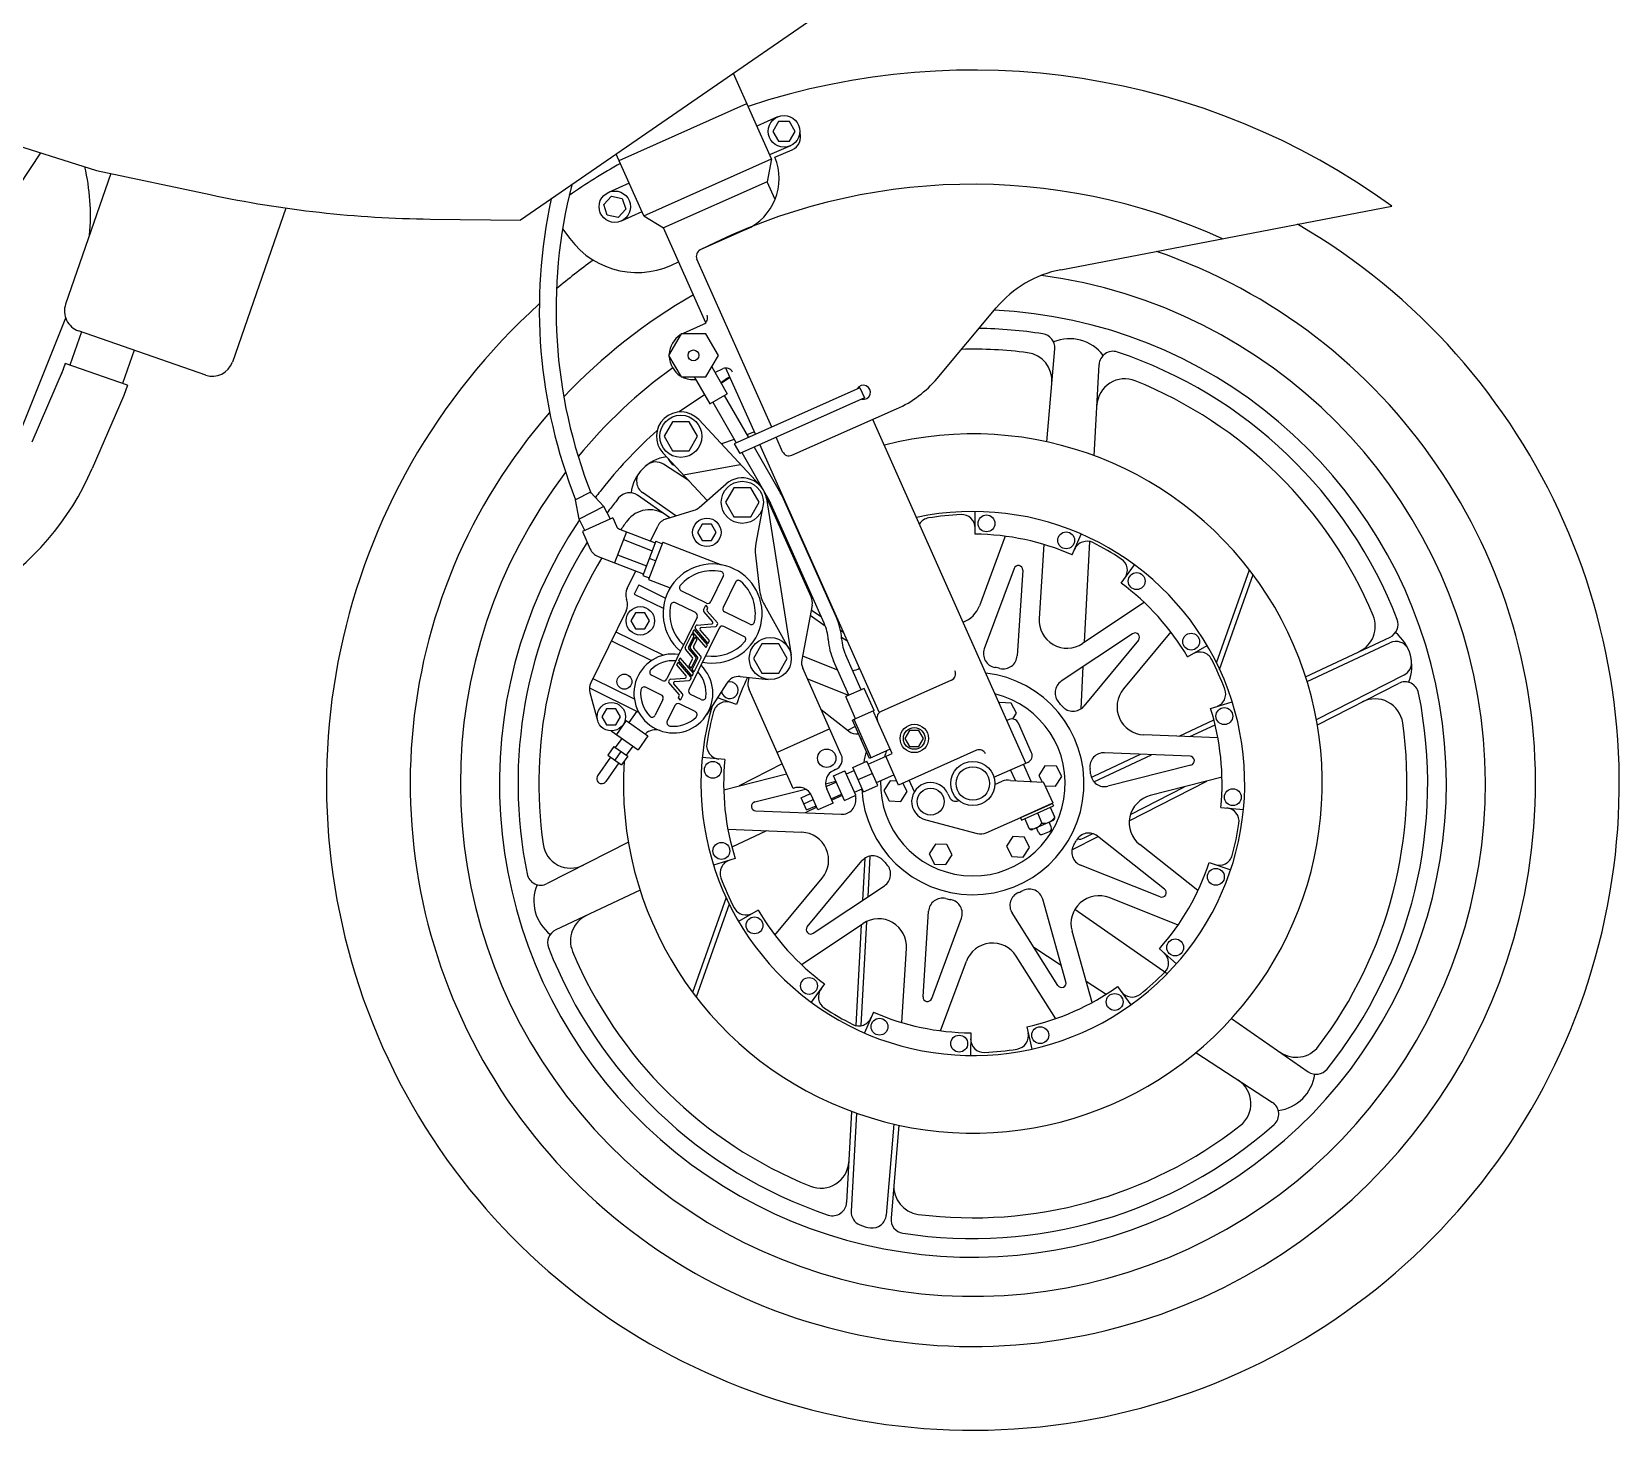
# Model space of a CAD drawing. Extents: x 9.5 to 89.6, y 8.4 to 52.1.
# Drawn here: x 61.2 to 89.59, y 8.4 to 33.4 of the extents above; entities that cross this region are included whole.
import ezdxf

# ---------------------------------------------------------------- set-up
doc = ezdxf.new("R2010")
doc.units = 0
doc.layers.get('0').update_dxf_attribs({"linetype": 'CONTINUOUS'})
for name, color, linetype in [('EXHAUST', 112, 'CONTINUOUS'), ('FAIRING', 1, 'CONTINUOUS'), ('FCALIPER', 7, 'CONTINUOUS'), ('FEND', 7, 'CONTINUOUS'), ('FENDER', 1, 'CONTINUOUS'), ('FRAME', 40, 'CONTINUOUS'), ('FROTOR', 7, 'CONTINUOUS'), ('FWHEEL', 7, 'CONTINUOUS'), ('RADIATOR', 132, 'CONTINUOUS')]:
    doc.layers.add(name, color=color, linetype=linetype)

# ---------------------------------------------------------------- blocks, each defined once
blk = doc.blocks.new('HEXHEAD', base_point=(56.218353, 0.216166))
for p, q in [((55.885019, 0.793517), (55.551686, 0.216166)), ((56.551686, 0.793517), (55.885019, 0.793517)), ((56.885019, 0.216166), (56.551686, 0.793517)), ((55.551686, 0.216166), (55.885019, -0.361184)), ((56.551686, -0.361184), (56.885019, 0.216166)), ((55.885019, -0.361184), (56.551686, -0.361184))]:
    blk.add_line(p, q)

msp = doc.modelspace()

# ---------------------------------------------------------------- linework, layer by layer
at = {"layer": 'EXHAUST'}
msp.add_line((61.801873, 28.282981), (58.280401, 19.514674), dxfattribs=at)
msp.add_arc((58.496498, 30.114966), 3.75, 354.684231, 13.462622, dxfattribs=at)
at = {"layer": 'FAIRING'}
for p, q in [((77.931982, 35.540975), (69.940317, 30.03481)), ((54.566866, 33.385979), (62.354291, 30.921278)), ((62.354291, 30.921278), (64.388424, 30.488846)), ((68.323181, 30.052929), (69.940317, 30.03481))]:
    msp.add_line(p, q, dxfattribs=at)
msp.add_arc((68.547245, 50.051673), 20, 257.99828, 269.358089, dxfattribs=at)
at = {"layer": 'FCALIPER'}
for p, q in [((72.655385, 26.428924), (72.505385, 26.169116)), ((72.955385, 26.428924), (72.655385, 26.428924)), ((73.105385, 26.169116), (72.955385, 26.428924)), ((73.12461, 26.466593), (74.224291, 25.286515)), ((72.505385, 26.169116), (72.655385, 25.909309)), ((72.955385, 25.909309), (73.105385, 26.169116)), ((72.486161, 25.87164), (73.278069, 25.021836)), ((72.655385, 25.909309), (72.955385, 25.909309)), ((72.851524, 25.479565), (73.869518, 25.667226)), ((73.135019, 24.897349), (73.61862, 25.318196)), ((73.755067, 25.248846), (73.605067, 24.989039)), ((73.605067, 24.989039), (73.755067, 24.729231)), ((74.055067, 25.248846), (73.755067, 25.248846)), ((74.205067, 24.989039), (74.055067, 25.248846)), ((74.055067, 24.729231), (74.205067, 24.989039)), ((75.136372, 23.298871), (74.304652, 25.166945)), ((74.336104, 25.056889), (74.77705, 22.255668)), ((72.544265, 24.693233), (73.044365, 24.846975)), ((73.755067, 24.729231), (74.055067, 24.729231)), ((74.274664, 24.918096), (74.148434, 24.260457)), ((72.262101, 24.297135), (72.393307, 24.564431)), ((72.485887, 24.275328), (72.229797, 23.609673)), ((72.485887, 24.275328), (73.53516, 23.871652)), ((74.140759, 24.046039), (74.215339, 23.417382)), ((71.845818, 23.449077), (71.999665, 23.762497)), ((72.229797, 23.609673), (72.615945, 23.461115)), ((73.565438, 23.66647), (73.344261, 23.215344)), ((72.05222, 23.51117), (71.972982, 23.349549)), ((71.972982, 23.349549), (72.492023, 23.095075)), ((72.05222, 23.51117), (72.530955, 23.276457)), ((73.263975, 23.187884), (72.812849, 23.40906)), ((73.780932, 23.560818), (73.559755, 23.109693)), ((71.826789, 23.051366), (71.195198, 21.763133)), ((71.839636, 23.24003), (71.832919, 23.260307)), ((73.068487, 23.016434), (72.707197, 23.193566)), ((74.038342, 22.808229), (73.587216, 23.029406)), ((74.299352, 23.158467), (74.733838, 22.380686)), ((75.153659, 23.150875), (74.96897, 22.171139)), ((73.095948, 22.936148), (72.553807, 21.830362)), ((73.492734, 22.741612), (72.950593, 21.635827)), ((73.93269, 22.592735), (73.573021, 22.769073)), ((71.563232, 22.513798), (72.283221, 22.160804)), ((71.642471, 22.675419), (72.498211, 22.255869)), ((72.47352, 21.802902), (72.281422, 21.897083)), ((73.864177, 21.872146), (74.36849, 21.822605)), ((75.67574, 20.474539), (74.986256, 22.023144)), ((71.170234, 21.669834), (72.050106, 21.238453)), ((71.178649, 21.586687), (71.316016, 21.088005)), ((71.232721, 21.839667), (71.972814, 21.476817)), ((72.457704, 21.543363), (72.17577, 21.681589)), ((73.629151, 21.758079), (73.266649, 21.191504)), ((74.020818, 21.856759), (74.008237, 21.790021)), ((74.81368, 19.871798), (74.025524, 21.642025)), ((72.485165, 21.463077), (72.346939, 21.181143)), ((72.700659, 21.357425), (72.562433, 21.075491)), ((73.062879, 21.24666), (72.780945, 21.384886)), ((73.168531, 21.462154), (72.978054, 21.55554)), ((71.828754, 21.088706), (71.652099, 20.836082)), ((71.828754, 21.088706), (72.217435, 20.816909)), ((72.01777, 21.254307), (71.877925, 21.054322)), ((71.558653, 20.901427), (72.04078, 20.564285)), ((72.217435, 20.816909), (72.04078, 20.564285)), ((76.156153, 20.308126), (76.584097, 20.498659)), ((75.535478, 20.097462), (75.741608, 20.189237)), ((75.574378, 20.210482), (75.541032, 20.195636)), ((75.936842, 19.750735), (75.741608, 20.189237)), ((75.766012, 20.134424), (75.903369, 20.195579)), ((75.878965, 20.250392), (76.131749, 20.362939)), ((76.074199, 19.81189), (75.878965, 20.250392)), ((76.326983, 19.924437), (76.131749, 20.362939)), ((75.40035, 19.905943), (75.584287, 19.987836)), ((75.730712, 19.65896), (75.535478, 20.097462)), ((75.976582, 20.031141), (76.229366, 20.143688)), ((76.074199, 19.81189), (76.326983, 19.924437)), ((76.302578, 19.97925), (76.616329, 20.11894)), ((74.957001, 19.708551), (75.123099, 19.782502)), ((75.054617, 19.4893), (74.957001, 19.708551)), ((75.005809, 19.598925), (75.175243, 19.674362)), ((75.257009, 19.490714), (75.14375, 19.745096)), ((75.527588, 19.611184), (75.257009, 19.490714)), ((75.527588, 19.611184), (75.41433, 19.865566)), ((75.494631, 19.685206), (75.681904, 19.768586)), ((75.730712, 19.65896), (75.936842, 19.750735)), ((75.912437, 19.805548), (76.049795, 19.866703)), ((75.054617, 19.4893), (75.224051, 19.564737))]:
    msp.add_line(p, q, dxfattribs=at)
at = {"layer": 'FCALIPER', "color": 8}
for p, q in [((71.189282, 25.17105), (70.921832, 25.035142)), ((70.985129, 24.689844), (70.921832, 25.035142)), ((71.430878, 24.916357), (71.189282, 25.17105)), ((71.430878, 24.916357), (70.985129, 24.689844)), ((71.588371, 24.708425), (71.046261, 24.467546)), ((71.546088, 24.689637), (71.430878, 24.916357)), ((71.588371, 24.708425), (71.653067, 24.562825)), ((71.088545, 24.486334), (70.985129, 24.689844)), ((71.046261, 24.467546), (71.185503, 24.154176)), ((71.833488, 24.462031), (71.620486, 23.908374)), ((71.708545, 24.510099), (72.34748, 24.264288)), ((73.187684, 24.595893), (73.10435, 24.451556)), ((73.10435, 24.451556), (73.187684, 24.307218)), ((73.35435, 24.595893), (73.187684, 24.595893)), ((73.437684, 24.451556), (73.35435, 24.595893)), ((73.35435, 24.307218), (73.437684, 24.451556)), ((71.779629, 24.322034), (72.293621, 24.124291)), ((72.358252, 24.292288), (72.123706, 23.682632)), ((72.358252, 24.292288), (72.475115, 24.247328)), ((73.187684, 24.307218), (73.35435, 24.307218)), ((71.324199, 24.022361), (72.134478, 23.710632)), ((71.674345, 24.048371), (72.188337, 23.850629)), ((72.240979, 23.98746), (72.357842, 23.942501)), ((72.123706, 23.682632), (72.240569, 23.637673)), ((71.996693, 23.014847), (71.91336, 22.870509)), ((72.16336, 23.014847), (71.996693, 23.014847)), ((72.246693, 22.870509), (72.16336, 23.014847)), ((73.213113, 23.064542), (73.254511, 23.148978)), ((73.372852, 22.85625), (73.216734, 23.036594)), ((73.290815, 23.107041), (73.254511, 23.148978)), ((73.273835, 23.072409), (73.290815, 23.107041)), ((73.458639, 22.835163), (73.277456, 23.044461)), ((71.91336, 22.870509), (71.996693, 22.726172)), ((71.996693, 22.726172), (72.16336, 22.726172)), ((72.16336, 22.726172), (72.246693, 22.870509)), ((73.018499, 22.667606), (73.042918, 22.71741)), ((73.282523, 22.440623), (73.042918, 22.71741)), ((73.063536, 22.759464), (73.074063, 22.780935)), ((73.295703, 22.467505), (73.067157, 22.731516)), ((73.095135, 22.795159), (73.355402, 22.814078)), ((73.170394, 22.7526), (73.430661, 22.77152)), ((73.451733, 22.785744), (73.46226, 22.807215)), ((72.883028, 22.391298), (73.005319, 22.640724)), ((72.94375, 22.399165), (73.041623, 22.598787)), ((72.974111, 22.403098), (73.059775, 22.577818)), ((73.041623, 22.598787), (73.005319, 22.640724)), ((73.258105, 22.390819), (73.018499, 22.667606)), ((73.034834, 22.410965), (73.096079, 22.535881)), ((73.096079, 22.535881), (73.059775, 22.577818)), ((73.320122, 22.517309), (73.152943, 22.710429)), ((73.258105, 22.390819), (73.282523, 22.440623)), ((73.295703, 22.467505), (73.320122, 22.517309)), ((72.769307, 22.159352), (72.793725, 22.209156)), ((73.008913, 21.882565), (72.769307, 22.159352)), ((73.033331, 21.932369), (72.793725, 22.209156)), ((73.013376, 22.216958), (72.886648, 22.36335)), ((73.074098, 22.224825), (72.947371, 22.371217)), ((72.955751, 22.064095), (73.016996, 22.18901)), ((73.104459, 22.228758), (72.977732, 22.37515)), ((72.992055, 22.022157), (73.077719, 22.196877)), ((73.010207, 22.001188), (73.10808, 22.200811)), ((73.165182, 22.236625), (73.038454, 22.383017)), ((73.046511, 21.959251), (73.168802, 22.208677)), ((72.731708, 22.082666), (72.756127, 22.13247)), ((72.898887, 21.889546), (72.731708, 22.082666)), ((72.984673, 21.868459), (72.756127, 22.13247)), ((72.992055, 22.022157), (72.955751, 22.064095)), ((73.008913, 21.882565), (73.033331, 21.932369)), ((73.046511, 21.959251), (73.010207, 22.001188)), ((72.58957, 21.79276), (72.600097, 21.814232)), ((72.774374, 21.555514), (72.593191, 21.764813)), ((72.621169, 21.828455), (72.881436, 21.847375)), ((72.835096, 21.563381), (72.678978, 21.743726)), ((72.696428, 21.785897), (72.956695, 21.804817)), ((72.977767, 21.81904), (72.988294, 21.840512)), ((71.47762, 21.299814), (71.394286, 21.155476)), ((71.644286, 21.299814), (71.47762, 21.299814)), ((71.72762, 21.155476), (71.644286, 21.299814)), ((72.761015, 21.492935), (72.777995, 21.527567)), ((72.797319, 21.450997), (72.761015, 21.492935)), ((72.797319, 21.450997), (72.838717, 21.535433)), ((71.394286, 21.155476), (71.47762, 21.011138)), ((71.644286, 21.011138), (71.72762, 21.155476)), ((71.47762, 21.011138), (71.644286, 21.011138)), ((71.748099, 20.768951), (71.633485, 20.60505)), ((71.6089, 20.622242), (71.499822, 20.466255)), ((71.499822, 20.466255), (71.745675, 20.294335)), ((71.6089, 20.622242), (71.854753, 20.450322)), ((71.731827, 20.536282), (71.622749, 20.380295)), ((71.854753, 20.450322), (71.745675, 20.294335)), ((71.944781, 20.631415), (71.830168, 20.467514)), ((71.548993, 20.431871), (71.317535, 20.100877)), ((71.696504, 20.328719), (71.465047, 19.997726))]:
    msp.add_line(p, q, dxfattribs=at)
msp.add_circle((72.805385, 26.169116), 0.376345, dxfattribs=at)
at = {"layer": 'FCALIPER'}
for centre, radius in [((73.905067, 24.989039), 0.376345), ((73.271017, 24.451556), 0.254059), ((72.080026, 22.870509), 0.254059), ((74.405283, 22.197147), 0.376345), ((71.795613, 21.78277), 0.134142), ((71.560953, 21.155476), 0.254059), ((75.415169, 20.412886), 0.164649)]:
    msp.add_circle(centre, radius, dxfattribs=at)
at = {"layer": 'FCALIPER', "color": 8}
for centre, radius, start, end in [((79.529723, 28.437072), 8.95575, 165.592215, 201.56446), ((79.529723, 28.437072), 9.25575, 167.683221, 201.56446), ((71.744451, 24.60343), 0.1, 203.957313, 248.957313), ((71.413965, 24.25569), 0.25, 203.957313, 248.957313), ((73.236036, 23.053303), 0.025529, 153.881713, 220.881713), ((73.296758, 23.06117), 0.025529, 153.881713, 220.881713), ((73.086459, 22.748225), 0.025529, 153.881713, 220.881713), ((73.096986, 22.769696), 0.025529, 94.157738, 153.881713), ((73.172245, 22.727138), 0.025529, 94.157738, 220.881713), ((73.353551, 22.839541), 0.025529, 274.157738, 40.881713), ((73.42881, 22.796982), 0.025529, 274.157738, 333.881713), ((73.439337, 22.818454), 0.025529, 333.881713, 40.881713), ((72.90595, 22.380059), 0.025529, 153.881713, 220.881713), ((72.966673, 22.387926), 0.025529, 153.881713, 220.881713), ((72.997034, 22.391859), 0.025529, 153.881713, 220.881713), ((72.994074, 22.200249), 0.025529, 333.881713, 40.881713), ((73.057756, 22.399726), 0.025529, 153.881713, 220.881713), ((73.054796, 22.208116), 0.025529, 333.881713, 40.881713), ((73.085157, 22.212049), 0.025529, 333.881713, 40.881713), ((73.14588, 22.219916), 0.025529, 333.881713, 40.881713), ((72.879585, 21.872837), 0.025529, 274.157738, 40.881713), ((72.965371, 21.85175), 0.025529, 333.881713, 40.881713), ((72.612493, 21.781522), 0.025529, 153.881713, 220.881713), ((72.62302, 21.802993), 0.025529, 94.157738, 153.881713), ((72.698279, 21.760435), 0.025529, 94.157738, 220.881713), ((72.954844, 21.830279), 0.025529, 274.157738, 333.881713), ((72.755072, 21.538805), 0.025529, 333.881713, 40.881713), ((72.815795, 21.546672), 0.025529, 333.881713, 40.881713), ((71.391291, 20.049301), 0.09, 145.035553, 325.036031)]:
    msp.add_arc(centre, radius, start, end, dxfattribs=at)
at = {"layer": 'FCALIPER'}
for centre, radius, start, end in [((72.805385, 26.169116), 0.436345, 42.980281, 222.980281), ((73.905067, 24.989039), 0.436345, 8.945639, 131.031132), ((72.970902, 25.085937), 0.25, 287.088564, 311.031011), ((72.617728, 24.45427), 0.25, 107.088564, 153.855164), ((74.835884, 24.128504), 0.7, 169.134509, 186.765617), ((73.37277, 23.000898), 0.885767, 258.387606, 229.497673), ((73.37277, 23.000898), 0.765767, 78.658393, 139.106303), ((73.511565, 23.692883), 0.06, 333.882348, 78.658393), ((73.834806, 23.534405), 0.06, 49.106303, 153.882348), ((73.37277, 23.000898), 0.765767, 348.658393, 49.106303), ((72.070239, 23.338917), 0.25, 153.855164, 198.326897), ((72.839262, 23.462934), 0.06, 139.106303, 243.882348), ((74.910465, 23.499848), 0.7, 186.765617, 209.188735), ((74.907986, 23.197187), 0.25, 349.3245, 24), ((71.602316, 23.16142), 0.25, 333.882348, 18.326897), ((73.37277, 23.000898), 0.765767, 168.658393, 227.182302), ((72.680784, 23.139693), 0.06, 63.882348, 168.658393), ((73.042074, 22.962561), 0.06, 333.882348, 63.882348), ((73.290388, 23.241757), 0.06, 243.882348, 333.882348), ((73.613629, 23.08328), 0.06, 153.882348, 243.882348), ((73.546608, 22.715199), 0.06, 63.882348, 153.882348), ((74.064755, 22.862103), 0.06, 243.882348, 348.658393), ((73.37277, 23.000898), 0.765767, 260.723464, 319.106303), ((73.906277, 22.538862), 0.06, 319.106303, 63.882348), ((72.672151, 21.571871), 0.705767, 82.049545, 45.560843), ((72.672151, 21.571871), 0.585767, 85.24239, 133.861827), ((75.214643, 22.124828), 0.25, 169.3245, 204), ((72.307835, 21.950957), 0.06, 133.861827, 243.882348), ((72.672151, 21.571871), 0.585767, 353.902869, 41.626312), ((73.839737, 21.623344), 0.25, 84.389579, 147.388394), ((71.419671, 21.65308), 0.25, 153.882348, 195.400848), ((72.672151, 21.571871), 0.585767, 173.902869, 223.861827), ((72.149357, 21.627715), 0.06, 63.882348, 173.902869), ((72.499933, 21.856775), 0.06, 243.882348, 333.882348), ((73.004467, 21.609414), 0.06, 153.882348, 243.882348), ((74.25391, 21.743709), 0.25, 169.3245, 204), ((72.431291, 21.48949), 0.06, 333.882348, 63.882348), ((72.754532, 21.331012), 0.06, 63.882348, 153.882348), ((73.194944, 21.516027), 0.06, 243.882348, 353.902869), ((72.293066, 21.207556), 0.06, 223.861827, 333.882348), ((72.616307, 21.049078), 0.06, 153.882348, 263.902869), ((72.672151, 21.571871), 0.585767, 263.902869, 313.861827), ((73.036466, 21.192786), 0.06, 313.861827, 63.882348), ((72.348379, 20.672614), 0.25, 70.198916, 135.082308), ((75.493031, 20.393192), 0.2, 294, 24), ((75.642717, 19.96725), 0.25, 114, 204), ((74.915364, 19.643411), 0.25, 24, 114)]:
    msp.add_arc(centre, radius, start, end, dxfattribs=at)
at = {"layer": 'FEND'}
for p, q in [((74.425061, 31.1286), (73.744949, 32.656157)), ((71.700699, 31.101135), (73.984563, 32.117976)), ((74.536659, 31.877181), (74.165371, 31.711873)), ((74.765323, 31.363594), (74.394035, 31.198286)), ((72.141197, 30.111759), (71.650765, 31.213289)), ((72.141197, 30.111759), (74.425061, 31.1286)), ((74.425061, 31.1286), (74.348255, 30.720882)), ((71.881508, 30.695031), (71.51022, 30.529723)), ((74.348255, 30.720882), (72.495585, 29.89602)), ((74.490281, 30.401886), (74.348255, 30.720882)), ((72.110172, 30.181444), (71.738884, 30.016136)), ((72.141197, 30.111759), (72.495585, 29.89602)), ((73.251061, 28.199192), (72.495585, 29.89602)), ((72.855133, 28.012345), (73.210981, 28.170779)), ((72.808582, 28.002281), (72.585582, 27.616034)), ((73.254582, 28.002281), (72.808582, 28.002281)), ((73.477582, 27.616034), (73.254582, 28.002281)), ((72.585582, 27.616034), (72.808582, 27.229787)), ((73.254582, 27.229787), (73.477582, 27.616034)), ((73.41472, 27.311747), (73.563879, 27.378157)), ((74.138953, 26.204955), (73.611813, 27.38893)), ((72.808582, 27.229787), (73.254582, 27.229787)), ((73.687154, 27.219712), (73.529294, 27.112962)), ((73.230309, 26.91078), (72.777489, 26.604568)), ((78.975808, 20.327228), (76.24025, 26.47139)), ((74.120691, 26.245972), (73.987581, 26.197678)), ((73.758479, 26.114558), (73.529931, 26.031639)), ((76.351821, 21.234772), (74.2203, 26.022246)), ((77.644959, 21.810514), (76.386344, 21.250143)), ((76.584097, 20.498659), (76.322993, 21.085108)), ((78.677009, 21.10604), (78.636991, 21.088223)), ((79.079177, 20.51008), (78.842044, 21.042689)), ((75.468827, 20.939272), (74.52542, 20.51924)), ((76.698195, 19.935066), (76.469904, 20.447817)), ((78.090955, 20.555163), (76.698195, 19.935066)), ((78.406546, 20.073776), (79.015826, 20.345045)), ((76.983619, 19.81573), (76.892058, 20.021379)), ((78.422362, 19.943989), (78.550731, 20.001142)), ((78.701803, 20.017829), (79.294589, 19.987992)), ((79.462007, 19.611965), (79.294589, 19.987992)), ((74.81368, 19.871798), (74.81368, 19.871798)), ((77.583712, 19.776613), (77.60942, 19.718873)), ((77.774455, 19.655522), (77.778267, 19.657219)), ((78.268965, 19.081998), (79.462007, 19.611965)), ((77.186908, 19.30994), (78.103639, 19.06862))]:
    msp.add_line(p, q, dxfattribs=at)
at = {"layer": 'FEND', "color": 8}
for p, q in [((74.550991, 31.793592), (74.450991, 31.620387)), ((74.450991, 31.620387), (74.550991, 31.447182)), ((74.750991, 31.793592), (74.550991, 31.793592)), ((74.850991, 31.620387), (74.750991, 31.793592)), ((74.750991, 31.447182), (74.850991, 31.620387)), ((74.550991, 31.447182), (74.750991, 31.447182)), ((71.428922, 30.314512), (71.562748, 30.463141)), ((71.562748, 30.463141), (71.758378, 30.421559)), ((71.758378, 30.421559), (71.820181, 30.231347)), ((71.490726, 30.124301), (71.428922, 30.314512)), ((71.686355, 30.082718), (71.490726, 30.124301)), ((71.820181, 30.231347), (71.686355, 30.082718)), ((73.358359, 27.409534), (73.634789, 26.929927)), ((73.046444, 27.229787), (73.322887, 26.750157)), ((73.322887, 26.750157), (73.634789, 26.929927)), ((73.374871, 26.780119), (73.794714, 26.05169)), ((73.582805, 26.899966), (74.015155, 26.149837)), ((73.895128, 25.87747), (74.381964, 25.032809)), ((74.11557, 25.975617), (74.589898, 25.152656)), ((75.587466, 22.926955), (74.642708, 25.048916)), ((75.368215, 22.829339), (74.423457, 24.951299)), ((75.810344, 21.54127), (75.536126, 22.157173)), ((76.029594, 21.638887), (75.755377, 22.25479)), ((76.084407, 21.663291), (75.755531, 21.516866)), ((76.261024, 21.266604), (76.084407, 21.663291)), ((75.932147, 21.120178), (75.755531, 21.516866)), ((76.261024, 21.266604), (75.875317, 21.094876)), ((76.180369, 20.409717), (75.875317, 21.094876)), ((76.207775, 20.421919), (75.902723, 21.107078)), ((76.322993, 21.085108), (76.245303, 21.259604)), ((76.055249, 20.764498), (76.027843, 20.752296)), ((76.89762, 20.911748), (76.814286, 20.76741)), ((76.814286, 20.76741), (76.89762, 20.623072)), ((77.064286, 20.911748), (76.89762, 20.911748)), ((77.14762, 20.76741), (77.064286, 20.911748)), ((77.064286, 20.623072), (77.14762, 20.76741)), ((76.550355, 20.574445), (76.180369, 20.409717)), ((76.89762, 20.623072), (77.064286, 20.623072)), ((78.78984, 20.013398), (78.703995, 20.206209)), ((79.069772, 19.999308), (78.931521, 20.309825)), ((78.878005, 19.35316), (79.449885, 19.607777)), ((79.449885, 19.607777), (79.470221, 19.5621)), ((78.878005, 19.35316), (78.898342, 19.307483)), ((78.898342, 19.307483), (79.470221, 19.5621)), ((78.955895, 19.333107), (79.030706, 19.165079)), ((79.184282, 19.434791), (79.26509, 19.253292)), ((79.412668, 19.536475), (79.487479, 19.368448)), ((79.462138, 19.302433), (79.09672, 19.139739)), ((79.203677, 19.083904), (79.165236, 19.170244)), ((79.282894, 19.053496), (79.401655, 19.106371)), ((79.432064, 19.185588), (79.393622, 19.271928))]:
    msp.add_line(p, q, dxfattribs=at)
at = {"layer": 'FEND'}
for centre, radius in [((74.650991, 31.620387), 0.281096), ((71.624552, 30.27293), 0.281096), ((78.028523, 19.961851), 0.394244), ((78.028523, 19.961851), 0.3), ((77.273384, 19.638446), 0.240052)]:
    msp.add_circle(centre, radius, dxfattribs=at)
at = {"layer": 'FEND', "color": 8}
for centre, radius in [((73.031582, 27.616034), 0.096979), ((76.980953, 20.76741), 0.254059), ((76.980953, 20.76741), 0.194059)]:
    msp.add_circle(centre, radius, dxfattribs=at)
at = {"layer": 'FEND'}
for centre, radius, start, end in [((74.018455, 31.869751), 0.07, 8.623749, 24), ((73.160139, 28.284972), 0.125, 294, 24), ((73.031582, 27.616034), 0.433816, 122.916977, 177.083023), ((73.031582, 27.616034), 0.433816, 114, 117.083023), ((73.031582, 27.616034), 0.433816, 182.916977, 237.083023), ((73.614721, 27.263964), 0.125, 24, 114), ((73.031582, 27.616034), 0.433816, 242.916977, 275.44334), ((77.594117, 21.924708), 0.125, 294, 24), ((76.437186, 21.13595), 0.125, 114, 204), ((78.727851, 20.991847), 0.125, 24, 114), ((78.141797, 20.440969), 0.125, 24, 114), ((78.964984, 20.459238), 0.125, 294, 24), ((77.273384, 19.638446), 0.339697, 24, 255.252065), ((78.652415, 19.772756), 0.25, 78.606258, 114), ((77.723613, 19.769715), 0.125, 204, 294), ((78.167281, 19.310384), 0.25, 255.252065, 294)]:
    msp.add_arc(centre, radius, start, end, dxfattribs=at)
at = {"layer": 'FEND', "color": 8}
for centre, radius, start, end in [((73.619537, 24.593371), 0.88, 24, 29.957757), ((73.619537, 24.593371), 1.12, 24, 29.957757), ((74.564295, 22.47141), 0.88, 4.051556, 24), ((74.564295, 22.47141), 1.12, 4.051556, 24), ((76.559297, 22.612719), 1.12, 184.051556, 204), ((76.559297, 22.612719), 0.88, 184.051556, 204), ((79.296317, 19.49048), 0.239235, 262.499933, 325.500067), ((79.441802, 19.348111), 0.05, 294, 24), ((79.076383, 19.185416), 0.05, 204, 294), ((79.067931, 19.388796), 0.239235, 263.275647, 325.500067), ((79.25849, 19.108308), 0.06, 204, 294), ((79.377251, 19.161184), 0.06, 294, 24)]:
    msp.add_arc(centre, radius, start, end, dxfattribs=at)
at = {"layer": 'FENDER'}
for p, q in [((74.489458, 31.156594), (74.796011, 31.28947)), ((70.44173, 30.21353), (70.445148, 30.20891)), ((79.602721, 29.146522), (85.522265, 30.281743)), ((70.690541, 29.877322), (70.818505, 29.70441)), ((73.970538, 29.864684), (73.150413, 29.499541)), ((74.430087, 26.334576), (73.093139, 29.33741)), ((77.389409, 27.204337), (78.445921, 28.466224)), ((74.790971, 25.830556), (76.664731, 26.659085)), ((74.626228, 25.894037), (74.511434, 26.151867))]:
    msp.add_line(p, q, dxfattribs=at)
at = {"layer": 'FENDER', "color": 8}
for p, q in [((76.00712, 27.036717), (73.757973, 26.035332)), ((76.00712, 27.036717), (76.088468, 26.854008)), ((76.088468, 26.854008), (73.858388, 25.861112)), ((73.757973, 26.035332), (73.858388, 25.861112))]:
    msp.add_line(p, q, dxfattribs=at)
at = {"layer": 'FENDER'}
for centre, radius, start, end in [((78.028523, 19.961851), 12.75368, 54.014898, 108.375358), ((74.696586, 31.518849), 0.25, 293.434476, 19.930124), ((78.028523, 19.961851), 12.75368, 119.624642, 124.476754), ((73.563801, 30.77823), 1, 294, 22.23238), ((78.028523, 19.961851), 10.712772, 65.377957, 117.087751), ((78.028523, 19.961851), 12.75368, 126.475199, 126.503431), ((72.024237, 30.596716), 1.5, 216.503431, 299.448421), ((78.028523, 19.961851), 10.712772, 119.431369, 119.448421), ((73.207332, 29.388252), 0.125, 117.087751, 204), ((79.979407, 27.182315), 2, 100.856099, 140.062314), ((76.071035, 26.95571), 0.125, 257.130102, 150.869898), ((75.855923, 28.488245), 2, 293.853785, 320.062314), ((74.740421, 25.944879), 0.125, 204, 293.853785)]:
    msp.add_arc(centre, radius, start, end, dxfattribs=at)
at = {"layer": 'FRAME'}
msp.add_line((61.35301, 31.238181), (58.456319, 26.900716), dxfattribs=at)
at = {"layer": 'FROTOR'}
for p, q in [((78.067423, 24.419357), (78.070958, 24.824485)), ((79.806017, 24.049807), (79.967567, 24.421348)), ((78.604372, 24.382176), (78.145179, 23.140408)), ((79.300367, 24.234237), (79.214788, 22.913056)), ((80.68005, 23.545184), (80.921038, 23.870861)), ((78.764986, 23.80739), (78.233541, 22.370234)), ((78.919852, 23.774472), (78.820808, 22.245407)), ((81.092596, 23.199493), (79.991209, 22.464789)), ((80.884685, 22.640075), (79.609998, 21.789768)), ((80.990626, 22.522416), (80.011735, 21.343593)), ((81.568712, 22.670713), (80.722906, 21.652157)), ((74.982549, 22.243176), (75.588336, 22.002028)), ((81.869386, 22.224292), (82.21847, 22.429918)), ((75.07184, 21.83092), (75.805211, 21.538985)), ((73.801203, 21.376292), (73.458289, 21.49103)), ((82.279884, 21.3023), (82.666276, 21.424129)), ((75.314782, 21.285264), (75.801368, 20.901066)), ((82.410449, 20.780142), (81.08756, 20.833132)), ((81.913427, 20.44977), (80.382386, 20.511099)), ((73.591369, 20.3891), (73.188091, 20.427931)), ((81.929977, 20.292311), (80.445143, 19.914001)), ((73.57222, 19.851206), (74.695434, 20.137382)), ((75.393071, 19.953946), (75.578357, 20.001154)), ((82.484825, 20.072495), (81.201862, 19.745618)), ((74.127069, 19.631391), (75.035264, 19.862783)), ((74.143619, 19.473932), (75.67466, 19.412603)), ((82.465677, 19.534602), (82.868954, 19.49577)), ((73.646597, 19.14356), (74.969486, 19.090569)), ((81.458268, 18.073096), (80.255678, 19.022636)), ((82.054555, 18.048231), (81.015462, 18.868676)), ((73.777162, 18.621402), (73.39077, 18.499573)), ((75.06642, 17.401286), (76.045311, 18.580109)), ((81.379105, 17.935981), (79.955484, 18.502686)), ((82.255842, 18.54741), (82.640049, 18.418856)), ((74.488334, 17.252989), (75.334139, 18.271545)), ((75.172361, 17.283626), (76.447048, 18.133934)), ((79.693063, 16.417863), (79.278272, 17.892921)), ((81.698783, 17.432015), (80.46871, 17.921673)), ((74.187659, 17.699409), (73.838576, 17.493784)), ((77.137193, 16.14923), (77.236238, 17.678295)), ((79.548425, 16.353465), (78.729792, 17.648722)), ((74.96445, 16.724208), (76.065837, 17.458913)), ((77.29206, 16.116312), (77.823505, 17.553468)), ((80.160853, 16.047257), (79.802455, 17.321775)), ((76.756679, 15.689464), (76.842258, 17.010646)), ((77.452674, 15.541526), (77.911867, 16.783293)), ((79.510825, 15.757846), (78.803489, 16.877007)), ((81.367125, 17.008105), (81.670559, 16.73965)), ((75.376996, 16.378517), (75.136007, 16.05284)), ((80.617109, 16.332788), (80.852376, 16.002954)), ((76.251029, 15.873894), (76.089478, 15.502354)), ((77.989623, 15.504345), (77.986087, 15.099217)), ((78.993341, 15.60984), (79.08103, 15.2143))]:
    msp.add_line(p, q, dxfattribs=at)
at = {"layer": 'FROTOR', "color": 8}
for p, q in [((82.387546, 22.117291), (82.97505, 23.782108)), ((82.442466, 22.002468), (83.040189, 23.696245)), ((78.509921, 21.411531), (78.499909, 21.396114)), ((78.716304, 21.400715), (78.509921, 21.411531)), ((78.810129, 21.216573), (78.716304, 21.400715)), ((78.744631, 21.115716), (78.810129, 21.216573)), ((79.318298, 20.280604), (79.205739, 20.107279)), ((79.524682, 20.269788), (79.318298, 20.280604)), ((79.618506, 20.085647), (79.524682, 20.269788)), ((76.551098, 20.01138), (76.43854, 19.838055)), ((76.666921, 20.00531), (76.551098, 20.01138)), ((76.851306, 19.816423), (76.773721, 19.968692)), ((79.205739, 20.107279), (79.26578, 19.989442)), ((79.324035, 19.921855), (79.505948, 19.912322)), ((79.505948, 19.912322), (79.618506, 20.085647)), ((76.43854, 19.838055), (76.532364, 19.653914)), ((76.532364, 19.653914), (76.738748, 19.643097)), ((76.738748, 19.643097), (76.851306, 19.816423)), ((77.359476, 18.880454), (77.246917, 18.707128)), ((77.565859, 18.869637), (77.359476, 18.880454)), ((77.659684, 18.685496), (77.565859, 18.869637)), ((78.743076, 19.015066), (78.630517, 18.84174)), ((78.630517, 18.84174), (78.724342, 18.657599)), ((78.949459, 19.004249), (78.743076, 19.015066)), ((78.930725, 18.646783), (79.043284, 18.820108)), ((79.043284, 18.820108), (78.949459, 19.004249)), ((77.246917, 18.707128), (77.340742, 18.522987)), ((77.340742, 18.522987), (77.547125, 18.512171)), ((77.547125, 18.512171), (77.659684, 18.685496)), ((78.724342, 18.657599), (78.930725, 18.646783)), ((73.61458, 17.921233), (73.016857, 16.227457)), ((73.6695, 17.80641), (73.081996, 16.141593))]:
    msp.add_line(p, q, dxfattribs=at)
at = {"layer": 'FROTOR', "color": 10}
for centre in [(78.272215, 24.611782), (79.697196, 24.308893), (80.958835, 23.580485), (81.933635, 22.49786), (82.526175, 21.166993), (73.378592, 20.205543), (82.678454, 19.718158), (73.53087, 18.756709), (82.375565, 18.293178), (74.123411, 17.425841), (81.647157, 17.031538), (75.098211, 16.343216), (80.564532, 16.056739), (76.35985, 15.614809), (77.78483, 15.31192), (79.233665, 15.464198)]:
    msp.add_circle(centre, 0.150749, dxfattribs=at)
at = {"layer": 'FROTOR'}
for centre, radius, start, end in [((78.028523, 19.961851), 6.25, 176.352987, 104.663062), ((78.028523, 19.961851), 4.862819, 163.413953, 101.964305), ((77.27455, 24.471656), 0.24, 99.491227, 147.22843), ((78.028523, 19.961851), 4.812398, 92.508773, 99.491227), ((77.828378, 24.529866), 0.24, 359.5, 92.508773), ((78.028523, 19.961851), 4.457676, 66.5, 89.5), ((80.069343, 24.053534), 0.24, 63.491227, 156.5), ((78.028523, 19.961851), 4.812398, 56.508773, 63.491227), ((78.84002, 23.779643), 0.08, 356.293861, 159.706139), ((80.551614, 23.775095), 0.24, 323.5, 56.508773), ((78.028523, 19.961851), 4.457676, 30.5, 53.5), ((77.676216, 23.313826), 0.5, 290.84452, 339.706139), ((79.713742, 22.880736), 0.5, 176.293861, 303.706139), ((80.92908, 22.573524), 0.08, 320.293861, 123.706139), ((78.468022, 22.283525), 0.25, 159.706139, 259.280598), ((78.57133, 22.261567), 0.25, 256.719402, 356.293861), ((82.084612, 22.072528), 0.24, 27.491227, 120.5), ((78.028523, 19.961851), 4.812398, 20.508773, 27.491227), ((75.773259, 22.466575), 0.5, 248.293861, 250.767986), ((75.773259, 22.466575), 0.5, 282.173175, 297.15548), ((78.028523, 19.961851), 1.988176, 182.83319, 83.335156), ((78.028523, 19.961851), 2.112908, 76.719402, 79.280598), ((78.028523, 19.961851), 4.457676, 154.80749, 161.5), ((79.748731, 21.581794), 0.25, 123.706139, 223.280598), ((81.107572, 21.332732), 0.5, 140.293861, 267.706139), ((82.311115, 21.563794), 0.24, 287.5, 20.508773), ((73.622234, 21.183096), 0.24, 71.5, 164.508773), ((78.028523, 19.961851), 1.652129, 178.244621, 76.138601), ((78.028523, 19.961851), 2.112908, 40.719402, 43.280598), ((79.819402, 21.503306), 0.25, 220.719402, 320.293861), ((78.028523, 19.961851), 4.457676, 354.5, 17.5), ((78.028523, 19.961851), 4.812398, 164.508773, 171.491227), ((75.956292, 21.097276), 0.25, 231.706139, 276.554146), ((73.506453, 20.638387), 0.24, 171.491227, 264.5), ((78.028523, 19.961851), 1.988176, 163.251617, 169.086902), ((78.028523, 19.961851), 1.652129, 159.360536, 163.274901), ((80.372379, 20.261299), 0.25, 87.706139, 187.280598), ((81.910225, 20.369834), 0.08, 284.293861, 87.706139), ((78.028523, 19.961851), 4.457676, 174.5, 197.5), ((78.028523, 19.961851), 2.112908, 4.719402, 7.280598), ((80.383419, 20.156261), 0.25, 184.719402, 284.293861), ((74.146821, 19.553867), 0.08, 104.293861, 267.706139), ((75.684666, 19.662403), 0.25, 267.706139, 7.280598), ((78.028523, 19.961851), 2.112908, 185.858092, 187.280598), ((81.325309, 19.261097), 0.5, 104.293861, 231.706139), ((82.550593, 19.285315), 0.24, 351.491227, 84.5), ((74.949474, 18.59097), 0.5, 320.293861, 87.706139), ((80.100754, 18.826425), 0.25, 51.706139, 151.280598), ((78.028523, 19.961851), 4.812398, 344.508773, 351.491227), ((80.047946, 18.734959), 0.25, 148.719402, 248.293861), ((78.028523, 19.961851), 2.112908, 328.719402, 331.280598), ((73.74593, 18.359908), 0.24, 107.5, 200.508773), ((76.237643, 18.420396), 0.25, 40.719402, 140.293861), ((78.028523, 19.961851), 2.112908, 220.719402, 223.280598), ((76.308314, 18.341908), 0.25, 303.706139, 43.280598), ((78.028523, 19.961851), 4.457676, 318.5, 341.5), ((82.434812, 18.740605), 0.24, 251.5, 344.508773), ((78.028523, 19.961851), 4.812398, 200.508773, 207.491227), ((77.485715, 17.662135), 0.25, 76.719402, 176.293861), ((78.028523, 19.961851), 2.112908, 256.719402, 259.280598), ((78.941121, 17.782288), 0.25, 112.719402, 212.293861), ((78.028523, 19.961851), 2.112908, 292.719402, 295.280598), ((79.037607, 17.825246), 0.25, 15.706139, 115.280598), ((80.283787, 17.457127), 0.5, 68.293861, 195.706139), ((81.408693, 18.010309), 0.08, 248.293861, 51.706139), ((73.972433, 17.851174), 0.24, 207.491227, 300.5), ((78.028523, 19.961851), 4.457676, 210.5, 233.5), ((77.589024, 17.640176), 0.25, 339.706139, 79.280598), ((75.127966, 17.350178), 0.08, 140.293861, 303.706139), ((76.343304, 17.042965), 0.5, 356.293861, 123.706139), ((78.38083, 16.609876), 0.5, 32.293861, 159.706139), ((81.289297, 16.756516), 0.24, 315.491227, 48.5), ((78.028523, 19.961851), 4.812398, 308.508773, 315.491227), ((75.505431, 16.148607), 0.24, 143.5, 236.508773), ((78.028523, 19.961851), 4.457676, 282.5, 305.5), ((79.61605, 16.396206), 0.08, 212.293861, 15.706139), ((80.875455, 16.383891), 0.24, 215.5, 308.508773), ((78.028523, 19.961851), 4.812398, 236.508773, 243.491227), ((77.217026, 16.144059), 0.08, 176.293861, 339.706139), ((75.987702, 15.870167), 0.24, 243.491227, 336.5), ((78.028523, 19.961851), 4.457676, 246.5, 269.5), ((78.228668, 15.393836), 0.24, 179.5, 272.508773), ((78.782496, 15.452045), 0.24, 279.491227, 12.5), ((78.028523, 19.961851), 4.812398, 272.508773, 279.491227)]:
    msp.add_arc(centre, radius, start, end, dxfattribs=at)
at = {"layer": 'FROTOR', "color": 10}
msp.add_arc((73.681481, 21.630524), 0.150749, 188.934241, 105.299604, dxfattribs=at)
at = {"layer": 'FWHEEL', "color": 1}
for p, q in [((79.351334, 26.070261), (79.492272, 27.732433)), ((80.20048, 25.82232), (80.285869, 27.451628)), ((72.951938, 25.371811), (72.492661, 25.670068)), ((72.698663, 25.643602), (72.670858, 25.661658)), ((72.60815, 24.712873), (72.030876, 25.114785)), ((72.717416, 24.746464), (72.120033, 25.162377)), ((80.025726, 22.487815), (80.120076, 24.288111)), ((75.322032, 22.933066), (75.136898, 23.061962)), ((75.389826, 22.776202), (75.118623, 22.96502)), ((75.718628, 22.656947), (75.661381, 22.696804)), ((75.789387, 22.498018), (75.679541, 22.574496)), ((83.979967, 21.870468), (85.489919, 22.579499)), ((84.007077, 21.783769), (85.486556, 22.478491)), ((79.963421, 21.298956), (80.002878, 22.051847)), ((84.173328, 21.103723), (85.739915, 21.901939)), ((84.189817, 21.011115), (85.643533, 21.751821)), ((81.71715, 20.807913), (82.338532, 21.099697)), ((75.926147, 20.980709), (75.789002, 20.91083)), ((81.91225, 20.800098), (82.361019, 21.010827)), ((80.193907, 19.993212), (81.224925, 20.477349)), ((80.194998, 20.093153), (81.029825, 20.485164)), ((74.616958, 20.313643), (73.84655, 19.921101)), ((80.826636, 19.297489), (82.210496, 20.002601)), ((80.847768, 19.409266), (81.813981, 19.901576)), ((75.690236, 19.74987), (75.504642, 19.662721)), ((75.236488, 19.536803), (75.027221, 19.438537)), ((74.339895, 19.115789), (73.718513, 18.824005)), ((80.022174, 18.988605), (80.173375, 19.065645)), ((71.867229, 18.912586), (70.413512, 18.171881)), ((79.801171, 18.774989), (80.268044, 19.012872)), ((76.093625, 18.624746), (76.054168, 17.871855)), ((76.185857, 18.664974), (76.147556, 17.934152)), ((72.077079, 18.053234), (70.567127, 17.344203)), ((79.854442, 17.713375), (81.506471, 16.563192)), ((76.03132, 17.435887), (75.93697, 15.635591)), ((76.12441, 17.492505), (76.026979, 15.633403)), ((79.118702, 17.033381), (79.609628, 16.71457)), ((80.054431, 16.425711), (80.41091, 16.194211)), ((82.657155, 15.762058), (84.02617, 14.808916)), ((82.01786, 15.150646), (83.386188, 14.262043)), ((75.856566, 14.101381), (75.771177, 12.472073)), ((75.945011, 14.069358), (75.852993, 12.313545)), ((76.617074, 13.873312), (76.478981, 12.244685)), ((76.705712, 13.853441), (76.564774, 12.191269))]:
    msp.add_line(p, q, dxfattribs=at)
at = {"layer": 'FWHEEL'}
for start, end in [(132.120278, 59.844151), (125.96682, 130.100672)]:
    msp.add_arc((78.028523, 19.961851), 11.561254, start, end, dxfattribs=at)
at = {"layer": 'FWHEEL', "color": 8}
for start, end in [(138.773607, 70.948433), (119.782638, 136.591992)]:
    msp.add_arc((78.028523, 19.961851), 10.064034, start, end, dxfattribs=at)
at = {"layer": 'FWHEEL', "color": 1}
for centre, radius, start, end in [((78.028523, 19.961851), 9.166861, 142.626869, 82.313725), ((78.028523, 19.961851), 8.468449, 146.183335, 87.426966), ((78.028523, 19.961851), 8.135811, 81.139522, 89.237865), ((79.243165, 27.753555), 0.25, 355.153423, 81.139522), ((79.759482, 27.158521), 0.75394, 37.321274, 112.453823), ((78.028523, 19.961851), 7.763626, 82.770588, 91.513513), ((78.942596, 27.167733), 0.5, 355.153423, 82.770588), ((80.535526, 27.438544), 0.25, 71.463231, 177), ((78.028523, 19.961851), 8.135811, 21.139522, 71.463231), ((78.028523, 19.961851), 9.166861, 125.848749, 140.370386), ((78.028523, 19.961851), 8.468449, 120.877015, 122.171506), ((80.747036, 26.697573), 0.5, 68.021171, 177), ((78.028523, 19.961851), 7.763626, 22.770588, 68.021171), ((78.028523, 19.961851), 8.468449, 131.823012, 141.034581), ((72.661503, 25.059241), 0.75394, 98.61519, 172.453823), ((72.661503, 25.059241), 0.75394, 127.245718, 142.280693), ((72.356501, 25.460401), 0.25, 57, 127.245718), ((72.807018, 25.871326), 0.25, 202.71277, 237), ((78.028523, 19.961851), 8.468449, 141.034581, 142.846126), ((72.262878, 25.367548), 0.25, 142.280693, 235.153423), ((78.028523, 19.961851), 8.135811, 141.73887, 143.493741), ((78.028523, 19.961851), 8.135811, 141.139522, 141.73887), ((71.88803, 24.909614), 0.25, 55.153423, 141.139522), ((72.245082, 24.356402), 0.5, 55.153423, 142.770588), ((78.028523, 19.961851), 7.763626, 142.770588, 144.214695), ((78.028523, 19.961851), 8.135811, 147.971548, 191.463231), ((78.028523, 19.961851), 7.763626, 148.700087, 188.021171), ((84.726036, 22.773182), 0.5, 295.153423, 22.770588), ((85.383658, 22.805792), 0.25, 295.153423, 21.139522), ((85.592816, 22.252197), 0.25, 22.280693, 115.153423), ((85.126502, 22.061131), 0.75394, 337.321274, 52.453823), ((85.626418, 22.124691), 0.25, 297, 7.245718), ((85.126502, 22.061131), 0.75394, 7.245718, 22.280693), ((85.757031, 21.529069), 0.25, 11.463231, 117), ((78.028523, 19.961851), 8.135811, 321.139522, 11.463231), ((85.221086, 20.97541), 0.5, 8.021171, 117), ((78.028523, 19.961851), 7.763626, 322.770588, 8.021171), ((80.109989, 20.274188), 0.2, 280.418012, 295.153423), ((70.83596, 18.948292), 0.5, 188.021171, 297), ((79.931376, 19.166806), 0.2, 259.828403, 297), ((70.300015, 18.394632), 0.25, 191.463231, 297), ((70.930544, 17.86257), 0.75394, 157.321274, 232.453823), ((70.673388, 17.11791), 0.25, 115.153423, 201.139522), ((71.33101, 17.15052), 0.5, 115.153423, 202.770588), ((78.028523, 19.961851), 8.135811, 201.139522, 251.463231), ((78.028523, 19.961851), 7.763626, 202.770588, 248.021171), ((83.811963, 15.567299), 0.5, 235.153423, 322.770588), ((83.395543, 14.864461), 0.75394, 277.321274, 352.453823), ((84.169016, 15.014087), 0.25, 235.153423, 321.139522), ((82.502572, 14.239688), 0.5, 308.021171, 57), ((83.250028, 14.052376), 0.25, 311.463231, 57), ((78.028523, 19.961851), 8.135811, 261.139522, 311.463231), ((78.028523, 19.961851), 7.763626, 262.770588, 308.021171), ((75.310009, 13.226129), 0.5, 248.021171, 357), ((77.11445, 12.755969), 0.5, 175.153423, 262.770588), ((75.52152, 12.485157), 0.25, 251.463231, 357), ((76.10265, 12.300461), 0.25, 177, 247.245718), ((76.229874, 12.265807), 0.25, 262.280693, 355.153423), ((76.297564, 12.76518), 0.75394, 247.245718, 262.280693), ((76.81388, 12.170147), 0.25, 175.153423, 261.139522)]:
    msp.add_arc(centre, radius, start, end, dxfattribs=at)
at = {"layer": 'RADIATOR'}
for p, q in [((62.611457, 30.866608), (61.801339, 28.530214)), ((65.739437, 30.249749), (64.784543, 27.495821)), ((62.08286, 28.035697), (61.876814, 27.441457)), ((64.307386, 27.264367), (62.032793, 28.053057)), ((63.027675, 27.708093), (62.821629, 27.113853)), ((61.758844, 27.365992), (61.195979, 26.064368)), ((61.79178, 27.470942), (61.727033, 27.284209)), ((62.906662, 27.084369), (61.79178, 27.470942)), ((62.906662, 27.084369), (62.841915, 26.897637)), ((62.841915, 26.897637), (62.27905, 25.596012))]:
    msp.add_line(p, q, dxfattribs=at)
for centre, radius, start, end in [((62.155644, 28.407362), 0.375, 160.87659, 250.87659), ((64.430238, 27.618673), 0.375, 250.87659, 340.87659), ((57.689765, 27.58057), 5, 302.096103, 336.614751)]:
    msp.add_arc(centre, radius, start, end, dxfattribs=at)

# ---------------------------------------------------------------- block references
at = {"layer": 'FCALIPER', "xscale": 0.45, "yscale": 0.45, "zscale": 0.45}
msp.add_blockref('HEXHEAD', (74.405283, 22.197147), dxfattribs=at)

doc.saveas('drawing.dxf')
